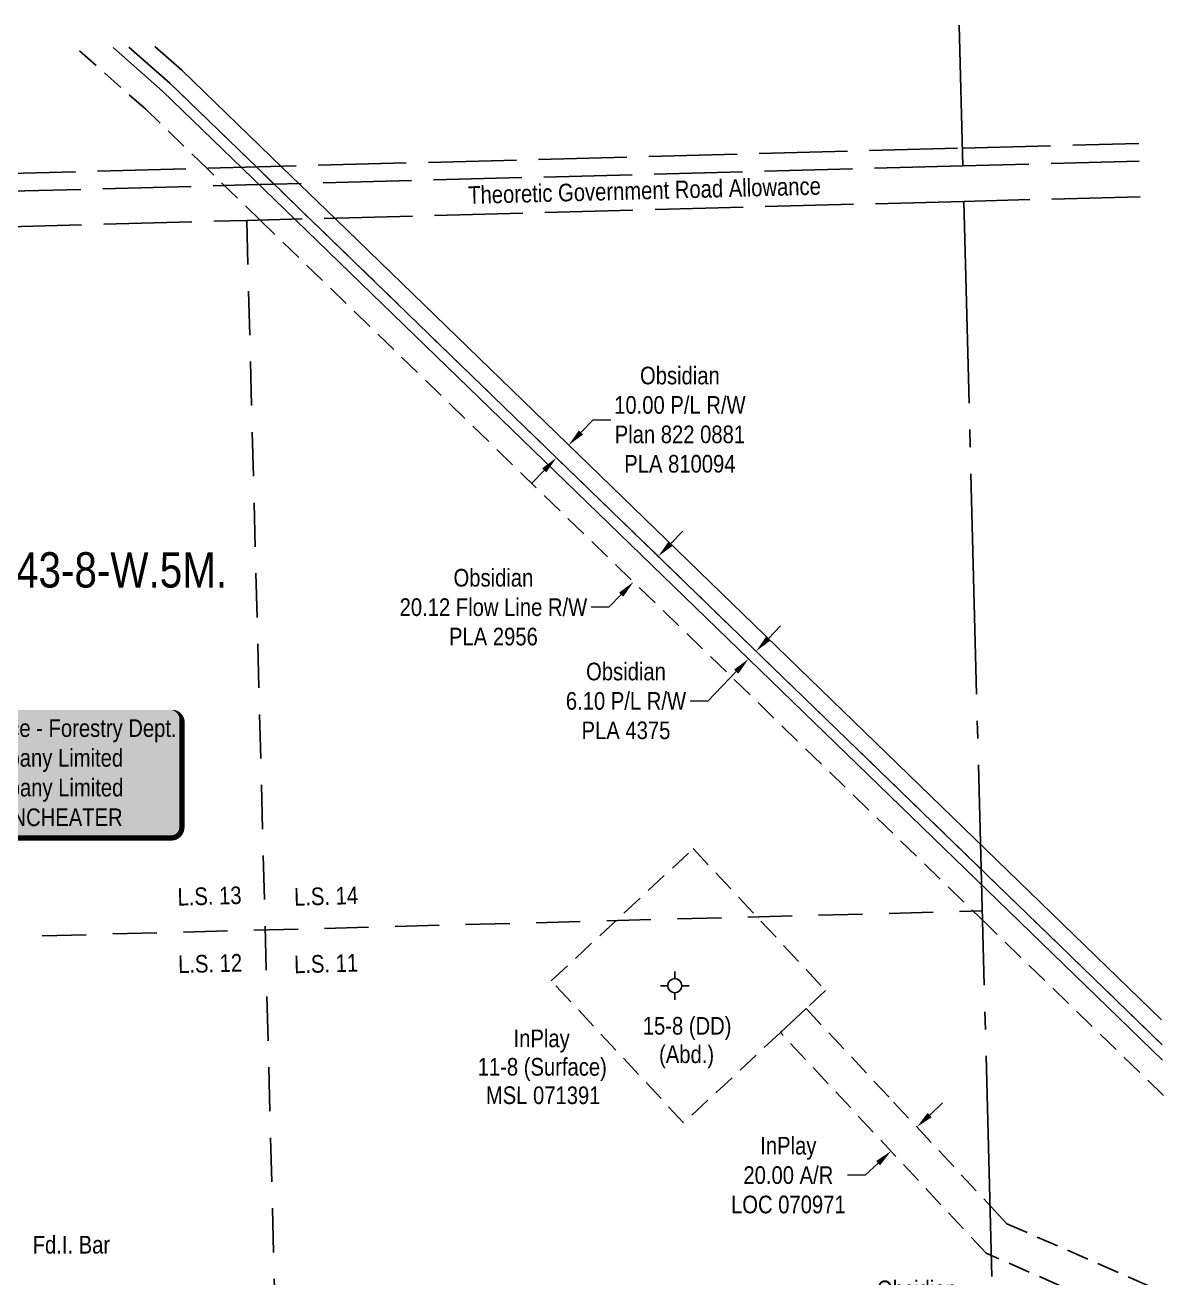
# Model space of a CAD drawing. Extents: x 624262 to 627763, y 5838588 to 5842051.
# Drawn here: x 626129 to 626777, y 5839764 to 5840474 of the extents above; entities that cross this region are included whole.
import ezdxf
from ezdxf.enums import TextEntityAlignment as Align

# ---------------------------------------------------------------- set-up
doc = ezdxf.new("R2010")
doc.units = 0
doc.header["$LTSCALE"] = 5
doc.header["$PDSIZE"] = 0.5
for name, pattern in [('foc-ACCESSROAD', [3.75, 2.5, -1.25]), ('foc-FLOWLINE', [3.75, 2.5, -1.25]), ('foc-LSD', [8, 5, -3]), ('foc-QUARTERLINE', [33, 25, -3, 2, -3]), ('foc-UNSURVEYED', [12.5, 10, -2.5])]:
    doc.linetypes.add(name, pattern=pattern)
doc.layers.get('Defpoints').update_dxf_attribs({"color": 9})
for name, color, linetype, lineweight in [('C-AR-T', 13, 'Continuous', 9), ('C-FLOWLINE-T', 13, 'Continuous', 9), ('F-AR-T', 190, 'Continuous', 9), ('F-WS-T', 190, 'Continuous', 9)]:
    doc.layers.add(name, color=color, linetype=linetype, lineweight=lineweight)
for name, color, linetype in [('C-FLOWLINE', 13, 'foc-FLOWLINE'), ('C-RW', 13, 'Continuous'), ('C-SYMBOL', 7, 'Continuous'), ('F-AR', 190, 'foc-ACCESSROAD'), ('F-WS', 190, 'foc-ACCESSROAD'), ('F-WS-S', 190, 'Continuous'), ('L-MON-T', 1, 'Continuous'), ('L-ROAD-T', 7, 'Continuous'), ('L-SECLBL', 7, 'Continuous'), ('L-SECQ', 8, 'foc-QUARTERLINE'), ('L-SECTION-LSD', 7, 'foc-LSD'), ('L-USEC', 7, 'foc-UNSURVEYED')]:
    doc.layers.add(name, color=color, linetype=linetype)
doc.styles.add('100L', font='ARIALN.TTF', dxfattribs={"height": 11})
doc.styles.add('175L', font='ARIALN.TTF', dxfattribs={"height": 20})
doc.styles.add('80', font='ARIALN.TTF', dxfattribs={"height": 10})
doc.styles.add('80CG', font='ARIALN.TTF', dxfattribs={"height": 10})
doc.styles.add('80L', font='ARIALN.TTF', dxfattribs={"height": 10})
doc.dimstyles.new('Compass 5 000', dxfattribs={"dimscale": 5, "dimtxt": 9, "dimasz": 2, "dimexe": 0.2, "dimexo": 0.0625, "dimgap": 0.5, "dimtad": 0, "dimtih": 1, "dimtoh": 1, "dimzin": 0, "dimdsep": 46, "dimtxsty": '80CG', "dimcen": 0.1, "dimse1": 1, "dimse2": 1, "dimclrd": 256, "dimclrt": 256, "dimaunit": 1, "dimadec": 4, "dimazin": 0, "dimtfac": 0.06, "dimtofl": 0, "dimtmove": 0, "dimatfit": 1, "dimfxl": 0.2, "dimtolj": 1, "dimtzin": 0, "dimlwd": -1, "dimarcsym": 0})

# ---------------------------------------------------------------- blocks, each defined once
blk = doc.blocks.new('*U416')
h = blk.add_hatch(color=255)
edge = h.paths.add_edge_path()
edge.add_line((-146.5, -37), (146.5, -37))
edge.add_arc((146.5, -31), 6, 270, 360)
edge.add_line((152.5, -31), (152.5, 29.5))
edge.add_arc((146.5, 29.5), 6, 0, 90)
edge.add_line((146.5, 35.5), (-146.5, 35.5))
edge.add_arc((-146.5, 29.5), 6, 90, 180)
edge.add_line((-152.5, 29.5), (-152.5, -31))
edge.add_arc((-146.5, -31), 6, 180, 270)
at = {"color": 44, "flags": 128}
blk.add_lwpolyline([(-146.5, -37, 3, 3, 0), (146.5, -37, 3, 3, 0.414214), (152.5, -31, 3, 3, 0), (152.5, 29.5, 3, 0, 0.414214), (146.5, 35.5, 0, 0, 0), (-146.5, 35.5, 0, 0, 0.414214), (-152.5, 29.5, 0, 0, 0), (-152.5, -31, 0, 3, 0.414214)], format="xyseb", close=True, dxfattribs=at)
at = {"color": 44, "style": '80'}
blk.add_attdef('ENTER_TEXT_001', (-35.99, -5), '', height=10, dxfattribs=at)
blk = doc.blocks.new('*D426')
at = {"layer": 'C-AR-T', "transparency": 16777216}
for p, q in [((626674.92, 5839741.14), (626664.92, 5839741.14)), ((626724.52, 5839701.48), (626674.92, 5839741.14)), ((626763.94, 5839669.96), (626771.75, 5839663.71))]:
    blk.add_line(p, q, dxfattribs=at)
for points in [[(626725.56, 5839702.78), (626723.48, 5839700.18), (626732.33, 5839695.23)], [(626764.98, 5839671.26), (626762.9, 5839668.66), (626756.13, 5839676.2)]]:
    blk.add_solid(points, dxfattribs=at)
at = {"layer": 'Defpoints', "color": 0, "transparency": 16777216}
for p in [(626732.33, 5839695.23), (626721.81, 5839682.08), (626745.61, 5839663.05)]:
    blk.add_point(p, dxfattribs=at)
at = {"layer": 'C-AR-T', "transparency": 16777216, "insert": (626633.81, 5839741.14), "char_height": 10, "attachment_point": 5, "style": '80CG'}
blk.add_mtext('\\A1;Obsidian\\P30.48 A/R\\PMSL 10059', dxfattribs=at)
blk = doc.blocks.new('*D433')
at = {"layer": 'C-FLOWLINE-T', "transparency": 16777216}
for p, q in [((626494.24, 5840180.45), (626501.2, 5840187.63)), ((626466.29, 5840151.61), (626459.33, 5840144.43)), ((626459.33, 5840144.43), (626449.33, 5840144.43))]:
    blk.add_line(p, q, dxfattribs=at)
for points in [[(626493.04, 5840181.61), (626495.44, 5840179.29), (626487.28, 5840173.27)], [(626465.09, 5840152.77), (626467.49, 5840150.45), (626473.25, 5840158.79)]]:
    blk.add_solid(points, dxfattribs=at)
at = {"layer": 'Defpoints', "color": 0, "transparency": 16777216}
for p in [(626491.53, 5840169.14), (626473.25, 5840158.79), (626477.5, 5840154.67)]:
    blk.add_point(p, dxfattribs=at)
at = {"layer": 'C-FLOWLINE-T', "transparency": 16777216, "insert": (626393.88, 5840144.43), "char_height": 10, "attachment_point": 5, "style": '80CG'}
blk.add_mtext('\\A1;Obsidian\\P20.12 Flow Line R/W\\PPLA 2956', dxfattribs=at)
blk = doc.blocks.new('*D434')
at = {"layer": 'C-FLOWLINE-T', "transparency": 16777216}
for p, q in [((626549.66, 5840126.74), (626556.62, 5840133.92)), ((626531.47, 5840107.97), (626515.3, 5840091.29)), ((626515.3, 5840091.29), (626505.3, 5840091.29))]:
    blk.add_line(p, q, dxfattribs=at)
for points in [[(626548.46, 5840127.9), (626550.85, 5840125.58), (626542.7, 5840119.56)], [(626530.27, 5840109.13), (626532.66, 5840106.81), (626538.43, 5840115.15)]]:
    blk.add_solid(points, dxfattribs=at)
at = {"layer": 'Defpoints', "color": 0, "transparency": 16777216}
for p in [(626529.14, 5840132.69), (626524.87, 5840128.29), (626538.43, 5840115.15)]:
    blk.add_point(p, dxfattribs=at)
at = {"layer": 'C-FLOWLINE-T', "transparency": 16777216, "insert": (626468.99, 5840091.29), "char_height": 10, "attachment_point": 5, "style": '80CG'}
blk.add_mtext('\\A1;Obsidian\\P6.10 P/L R/W\\PPLA 4375', dxfattribs=at)
blk = doc.blocks.new('*D435')
at = {"layer": 'C-FLOWLINE-T', "transparency": 16777216}
for p, q in [((626443.49, 5840243.51), (626450.45, 5840250.69)), ((626450.45, 5840250.69), (626460.45, 5840250.69)), ((626422.63, 5840221.99), (626415.67, 5840214.81))]:
    blk.add_line(p, q, dxfattribs=at)
for points in [[(626442.3, 5840244.67), (626444.69, 5840242.35), (626436.53, 5840236.33)], [(626421.44, 5840223.15), (626423.83, 5840220.83), (626429.59, 5840229.17)]]:
    blk.add_solid(points, dxfattribs=at)
at = {"layer": 'Defpoints', "color": 0, "transparency": 16777216}
for p in [(626433.22, 5840239.54), (626426.28, 5840232.38), (626436.53, 5840236.33)]:
    blk.add_point(p, dxfattribs=at)
at = {"layer": 'C-FLOWLINE-T', "transparency": 16777216, "insert": (626499.54, 5840250.69), "char_height": 10, "attachment_point": 5, "style": '80CG'}
blk.add_mtext('\\A1;Obsidian\\P10.00 P/L R/W\\PPlan 822 0881\\PPLA 810094', dxfattribs=at)
blk = doc.blocks.new('*D444')
at = {"layer": 'Defpoints', "color": 0, "transparency": 16777216}
for p in [(626615.75, 5839869.21), (626601.11, 5839855.56), (626619.14, 5839836.22)]:
    blk.add_point(p, dxfattribs=at)
at = {"layer": 'F-AR-T', "transparency": 16777216}
for p, q in [((626641.09, 5839856.69), (626648.41, 5839863.51)), ((626611.82, 5839829.4), (626604.51, 5839822.58)), ((626604.51, 5839822.58), (626594.51, 5839822.58))]:
    blk.add_line(p, q, dxfattribs=at)
for points in [[(626639.95, 5839857.91), (626642.23, 5839855.47), (626633.78, 5839849.87)], [(626610.69, 5839830.62), (626612.96, 5839828.18), (626619.14, 5839836.22)]]:
    blk.add_solid(points, dxfattribs=at)
at = {"layer": 'F-AR-T', "transparency": 16777216, "insert": (626560.99, 5839822.58), "char_height": 10, "attachment_point": 5, "style": '80CG'}
blk.add_mtext('\\A1;InPlay\\P20.00 A/R\\PLOC 070971', dxfattribs=at)
blk = doc.blocks.new('GABD')
for p, q in [((0, 0.81), (0, 1.62)), ((-0.81, 0), (-1.62, 0)), ((1.62, 0), (0.81, 0)), ((0, -0.81), (0, -1.62))]:
    blk.add_line(p, q)
blk.add_circle((0, 0), 0.8)

msp = doc.modelspace()

# ---------------------------------------------------------------- linework, layer by layer
at = {"layer": 'C-FLOWLINE'}
for points in [[(626773.592, 5839867.66), (626673.97, 5839964.228), (626262.322, 5840363.25), (626231.981, 5840392.661), (626196.928, 5840426.647), (626157.787, 5840461.088)], [(626187.364, 5840461.874), (626210.59, 5840441.437), (626260.17, 5840393.37), (626290.523, 5840363.959), (626673.262, 5839993.015), (626707.932, 5839959.345), (626772.843, 5839896.419)]]:
    msp.add_lwpolyline(points, dxfattribs=at)
at = {"layer": 'C-RW'}
for points in [[(626773.07, 5839887.703), (626673.477, 5839984.243), (626281.969, 5840363.744), (626251.628, 5840393.155), (626206.45, 5840436.955), (626178.402, 5840461.635)], [(626187.364, 5840461.874), (626210.59, 5840441.437), (626260.17, 5840393.37), (626290.523, 5840363.959), (626673.261, 5839993.015), (626707.932, 5839959.345), (626772.843, 5839896.419)], [(626772.843, 5839896.419), (626707.934, 5839959.35), (626673.262, 5839993.015), (626290.523, 5840363.959), (626260.177, 5840393.37), (626210.59, 5840441.437), (626187.364, 5840461.874)], [(626202.055, 5840462.264), (626217.376, 5840448.782), (626274.169, 5840393.722), (626304.51, 5840364.31), (626672.913, 5840007.195), (626772.472, 5839910.683)]]:
    msp.add_lwpolyline(points, dxfattribs=at)
at = {"layer": 'F-AR'}
msp.add_lwpolyline([(626776.638, 5839750.647), (626766.2, 5839737.592), (626678.6, 5839775.961), (626673.047, 5839778.393), (626556.518, 5839903.392), (626571.134, 5839917.019), (626620.6, 5839864.007), (626677.948, 5839802.47), (626684.857, 5839795.057), (626776.528, 5839754.901)], dxfattribs=at)
at = {"layer": 'F-WS'}
msp.add_lwpolyline([(626571.134, 5839917.019), (626556.518, 5839903.392), (626501.674, 5839852.26), (626426.695, 5839932.691), (626507.102, 5840007.657), (626582.109, 5839927.252), (626571.134, 5839917.019)], close=True, dxfattribs=at)
at = {"layer": 'L-SECQ', "flags": 128}
for points in [[(626659.879, 5840394.549), (626657.8, 5840474.376)], [(626680.557, 5839600.302), (626660.402, 5840374.447)]]:
    msp.add_lwpolyline(points, dxfattribs=at)
at = {"layer": 'L-SECTION-LSD', "flags": 128}
for points in [[(626254.16, 5840363.649), (626275.025, 5839559.523)], [(625858.327, 5839950.791), (626670.87, 5839972.386)]]:
    msp.add_lwpolyline(points, dxfattribs=at)
at = {"layer": 'L-USEC', "flags": 128}
for points in [[(626659.617, 5840404.601), (626759.543, 5840407.257)], [(625857.201, 5840383.276), (626253.377, 5840393.805), (626659.617, 5840404.601)], [(626659.879, 5840394.549), (626659.868, 5840394.549), (626253.625, 5840383.752), (625847.409, 5840372.957)], [(626759.805, 5840397.205), (626659.879, 5840394.549)], [(626660.402, 5840374.447), (626254.16, 5840363.649), (625847.929, 5840352.854)], [(626760.328, 5840377.103), (626660.402, 5840374.447)]]:
    msp.add_lwpolyline(points, dxfattribs=at)

# ---------------------------------------------------------------- block references
at = {"layer": 'F-WS-S', "xscale": 4.99811124999999, "yscale": 4.99811124999999, "zscale": 4.99811124999999}
msp.add_blockref('GABD', (626496.667, 5839929.991), dxfattribs=at)
at = {"layer": 'L-SECLBL'}
ref = msp.add_blockref('*U416', (626064.929, 5840050.693), dxfattribs=dict(at, xscale=0.9996222499999967, yscale=0.9996222499999967, zscale=0.9996222499999967))
ref.add_attrib('ENTER_TEXT_001', 'CLR090057 Rocky Mountain House Office - Forestry Dept.', (625915.886, 5840070.948), dxfattribs={"layer": '0', "color": 44, "height": 9.99622, "style": '80'})
ref.add_attrib('ENTER_TEXT_002', 'CTLR120005 Weyerhaeuser Company Limited', (625946.052, 5840054.11), dxfattribs={"layer": '0', "color": 44, "height": 9.99622, "style": '80'})
ref.add_attrib('ENTER_TEXT_003', 'FMA0900046 Weyerhaeuser Company Limited', (625945.52, 5840037.273), dxfattribs={"layer": '0', "color": 44, "height": 9.99622, "style": '80'})
ref.add_attrib('ENTER_TEXT_004', 'TPA 860 DORA MARYANNE FRENCHEATER', (625945.898, 5840020.435), dxfattribs={"layer": '0', "color": 44, "height": 9.99622, "style": '80'})

# ---------------------------------------------------------------- texts
at = {"layer": 'C-SYMBOL', "color": 3, "style": '175L'}
msp.add_text('Theor. N.W.1/4 Sec. 8-43-8-W.5M.', height=19.99245, dxfattribs=at).set_placement((626066.104, 5840149.633), align=Align.BOTTOM_CENTER)
at = {"layer": 'F-WS-T', "char_height": 9.99622, "attachment_point": 1, "rotation": 359.917266, "line_spacing_factor": 0.967121, "style": '80L'}
for s, insert, width in [('\\pi0.66366;15-8 (DD)\\P\\pi9.93029;(Abd.)', (626477.857, 5839912.279), 49.65831), ('\\pi20.98;InPlay\\P\\pi0.66366;11-8 (Surface) \\P\\pi5.31402;MSL 071391', (626384.339, 5839905.179), 72.59644)]:
    msp.add_mtext(s, dxfattribs=dict(at, insert=insert, width=width))
at = {"layer": 'L-MON-T', "linetype": 'Continuous', "insert": (626154.764, 5839788.176), "char_height": 9.9962, "width": 44.17608, "attachment_point": 2, "style": '80L'}
msp.add_mtext('Fd.I. Bar', dxfattribs=at)
at = {"layer": 'L-ROAD-T', "style": '80L'}
msp.add_text('Theoretic Government Road Allowance', height=9.99622, rotation=1.522503, dxfattribs=at).set_placement((626479.481, 5840380.64), align=Align.MIDDLE_CENTER)

# ---------------------------------------------------------------- dimensions: what is measured, and where the dimension line sits
at = {"layer": 'C-AR-T'}
dim = msp.add_linear_dim(base=(626732.329, 5839695.234), p1=(626745.609, 5839663.052), p2=(626721.812, 5839682.081), angle=141.353648, text='Obsidian\\P30.48 A/R\\PMSL 10059', dimstyle='Compass 5 000', dxfattribs=at)
dim.commit()
dim.dimension.update_dxf_attribs({"geometry": '*D426', "text_midpoint": (626633.812, 5839741.135), "dimtype": 161})
at = {"layer": 'C-FLOWLINE-T'}
dim = msp.add_aligned_dim(p1=(626426.281, 5840232.384), p2=(626433.221, 5840239.543), distance=-4.615, text='Obsidian\\P10.00 P/L R/W\\PPlan 822 0881\\PPLA 810094', dimstyle='Compass 5 000', dxfattribs=at)
dim.commit()
dim.dimension.update_dxf_attribs({"geometry": '*D435', "text_midpoint": (626499.54, 5840250.691)})
for base, p1, p2, angle, text, picture, middle in [((626473.25, 5840158.792), (626491.531, 5840169.145), (626477.502, 5840154.671), 225.892301, 'Obsidian\\P20.12 Flow Line R/W\\PPLA 2956', '*D433', (626393.876, 5840144.431)), ((626538.427, 5840115.152), (626529.14, 5840132.695), (626524.872, 5840128.291), 225.892199, 'Obsidian\\P6.10 P/L R/W\\PPLA 4375', '*D434', (626468.987, 5840091.29))]:
    dim = msp.add_linear_dim(base=base, p1=p1, p2=p2, angle=angle, text=text, dimstyle='Compass 5 000', dxfattribs=at)
    dim.commit()
    dim.dimension.update_dxf_attribs({"geometry": picture, "text_midpoint": middle, "dimtype": 161})
at = {"layer": 'F-AR-T'}
dim = msp.add_linear_dim(base=(626619.137, 5839836.222), p1=(626615.749, 5839869.206), p2=(626601.11, 5839855.559), angle=222.991488, text='InPlay\\P20.00 A/R\\PLOC 070971', dimstyle='Compass 5 000', dxfattribs=at)
dim.commit()
dim.dimension.update_dxf_attribs({"geometry": '*D444', "text_midpoint": (626560.995, 5839822.584), "dimtype": 161})

# ---------------------------------------------------------------- next in the draw order: texts
at = {"layer": 'L-SECTION-LSD', "attachment_point": 1, "rotation": 1.522372, "style": '100L', "bg_fill": 3, "box_fill_scale": 1.5, "bg_fill_color": 256, "bg_fill_transparency": 0}
for s, width, insert, char_height in [('\\pi1.88808;L.S. 13', 36.8203, (626212.858, 5839985.274), 9.99622), ('L.S. 14', 36.98422, (626280.792, 5839985.274), 9.9962), ('\\pi2.22684;L.S. 12', 37.0977, (626212.858, 5839947.003), 9.99622), ('L.S. 11', 36.43573, (626280.792, 5839947.003), 9.9962)]:
    msp.add_mtext_dynamic_manual_height_columns(s, width=width, gutter_width=54.979, heights=[0], dxfattribs=dict(at, insert=insert, char_height=char_height))

doc.saveas('drawing.dxf')
